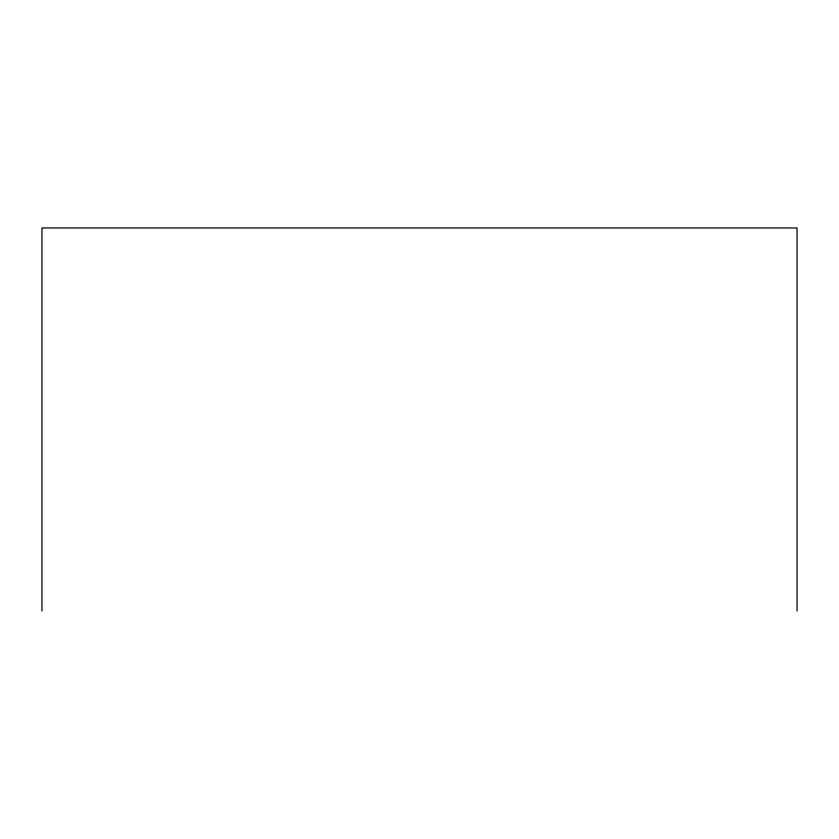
<?xml version="1.0" encoding="UTF-8"?>
<svg xmlns="http://www.w3.org/2000/svg" width="839" height="839" viewBox="0 0 839 839"><rect width="100%" height="100%" fill="white"/><g stroke="black" fill="none" stroke-linecap="round" stroke-linejoin="round"><path stroke-width="1.26" d="M797.05 611.044L797.05 227.956L41.95 227.956L41.95 611.044"/></g></svg>
